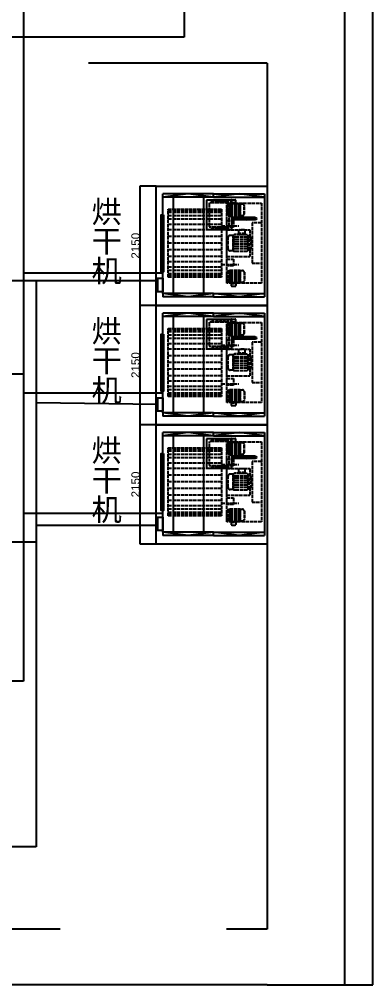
# Model space of a CAD drawing. Header units: millimetres. Extents: x 8553 to 58453, y 11523 to 43612.
# Drawn here: x 52084 to 58453, y 11523 to 28912 of the extents above; entities that cross this region are included whole.
import ezdxf

# ---------------------------------------------------------------- set-up
doc = ezdxf.new("R2010")
doc.units = ezdxf.units.MM
doc.header["$PDMODE"] = 35
doc.linetypes.add('ACAD_ISO02W100', pattern=[15, 12, -3])
for name, color, linetype in [('font_blue', 142, 'Continuous'), ('green', 122, 'Continuous'), ('grey', 254, 'Continuous'), ('tube_inputWater', 150, 'Continuous'), ('tube_steam', 141, 'Continuous'), ('tube_water', 120, 'Continuous'), ('wall', 250, 'Continuous')]:
    doc.layers.add(name, color=color, linetype=linetype)
doc.styles.get("Standard").update_dxf_attribs({"font": 'arial.ttf', "height": 150})
doc.dimstyles.new('ISO-25', dxfattribs={"dimtxt": 2.5, "dimasz": 2.5, "dimexe": 1.25, "dimexo": 0.625, "dimtad": 1, "dimtxsty": 'Standard', "dimcen": 2.5, "dimadec": 0, "dimazin": 0, "dimtfac": 1, "dimtmove": 0, "dimatfit": 3, "dimfxl": 1, "dimarcsym": 0})

# ---------------------------------------------------------------- blocks, each defined once
blk = doc.blocks.new('*D22')
at = {"layer": 'Defpoints', "color": 0, "transparency": 16777216}
for p in [(54553, 25908), (54257, 23758), (54553, 23758)]:
    blk.add_point(p, dxfattribs=at)
at = {"layer": 'font_blue', "color": 0, "lineweight": -2, "transparency": 16777216}
for p, q in [((54553, 25908), (54256, 25908)), ((54257, 25906), (54257, 23761)), ((54553, 23758), (54256, 23758))]:
    blk.add_line(p, q, dxfattribs=at)
at = {"layer": 'font_blue', "color": 0, "transparency": 16777216}
for points in [[(54257, 25906), (54258, 25906), (54257, 25908)], [(54257, 23761), (54258, 23761), (54257, 23758)]]:
    blk.add_solid(points, dxfattribs=at)
at = {"layer": 'font_blue', "color": 0, "transparency": 16777216, "insert": (54180, 24833), "char_height": 150, "attachment_point": 5, "rotation": 90}
blk.add_mtext('2150', dxfattribs=at)
blk = doc.blocks.new('*D23')
at = {"layer": 'Defpoints', "color": 0, "transparency": 16777216}
for p in [(54553, 23758), (54257, 21608), (54553, 21608)]:
    blk.add_point(p, dxfattribs=at)
at = {"layer": 'font_blue', "color": 0, "lineweight": -2, "transparency": 16777216}
for p, q in [((54553, 23758), (54256, 23758)), ((54257, 23756), (54257, 21611)), ((54553, 21608), (54256, 21608))]:
    blk.add_line(p, q, dxfattribs=at)
at = {"layer": 'font_blue', "color": 0, "transparency": 16777216}
for points in [[(54257, 23756), (54258, 23756), (54257, 23758)], [(54257, 21611), (54258, 21611), (54257, 21608)]]:
    blk.add_solid(points, dxfattribs=at)
at = {"layer": 'font_blue', "color": 0, "transparency": 16777216, "insert": (54180, 22683), "char_height": 150, "attachment_point": 5, "rotation": 90}
blk.add_mtext('2150', dxfattribs=at)
blk = doc.blocks.new('*D24')
at = {"layer": 'Defpoints', "color": 0, "transparency": 16777216}
for p in [(54553, 21608), (54257, 19458), (54553, 19458)]:
    blk.add_point(p, dxfattribs=at)
at = {"layer": 'font_blue', "color": 0, "lineweight": -2, "transparency": 16777216}
for p, q in [((54553, 21608), (54256, 21608)), ((54257, 21606), (54257, 19461)), ((54553, 19458), (54256, 19458))]:
    blk.add_line(p, q, dxfattribs=at)
at = {"layer": 'font_blue', "color": 0, "transparency": 16777216}
for points in [[(54257, 21606), (54258, 21606), (54257, 21608)], [(54257, 19461), (54258, 19461), (54257, 19458)]]:
    blk.add_solid(points, dxfattribs=at)
at = {"layer": 'font_blue', "color": 0, "transparency": 16777216, "insert": (54180, 20533), "char_height": 150, "attachment_point": 5, "rotation": 90}
blk.add_mtext('2150', dxfattribs=at)

msp = doc.modelspace()

# ---------------------------------------------------------------- linework, layer by layer
at = {"layer": 'green'}
for points in [[(54553.433, 25908.251), (56553.433, 25908.251), (56553.433, 23758.251), (54553.433, 23758.251)], [(54553.433, 23758.251), (56553.433, 23758.251), (56553.433, 21608.251), (54553.433, 21608.251)], [(54553.433, 21608.251), (56553.433, 21608.251), (56553.433, 19458.251), (54553.433, 19458.251)]]:
    msp.add_lwpolyline(points, close=True, dxfattribs=at)
at = {"layer": 'grey'}
for p, q in [((55586.205, 25766.6), (54670.605, 25766.6)), ((54670.605, 25706.6), (54670.605, 25766.6)), ((55128.405, 25766.6), (54670.605, 25706.6)), ((55586.205, 25706.6), (55128.405, 25766.6)), ((55586.205, 25706.6), (55586.205, 25766.6)), ((55586.205, 25766.6), (56501.805, 25766.6)), ((56044.005, 25766.6), (55586.205, 25706.6)), ((56501.805, 25706.6), (56044.005, 25766.6)), ((56501.805, 25766.6), (56501.805, 23912.6)), ((54670.605, 23972.6), (54670.605, 25706.6)), ((55586.205, 25706.6), (54670.605, 25706.6)), ((54862.309, 23972.6), (54862.309, 25706.6)), ((55403.439, 25706.6), (55403.439, 23972.6)), ((55586.205, 25706.6), (56501.805, 25706.6)), ((56333.953, 25344.769), (55915.935, 25344.769)), ((56313.999, 25333.249), (55915.935, 25333.249)), ((56313.999, 25310.209), (55915.935, 25310.209)), ((56333.953, 25298.689), (55915.935, 25298.689)), ((54670.605, 23972.6), (54670.605, 23912.6)), ((55586.205, 23972.6), (54670.605, 23972.6)), ((55128.405, 23912.6), (54670.605, 23972.6)), ((55586.205, 23912.6), (54670.605, 23912.6)), ((55586.205, 23972.6), (55128.405, 23912.6)), ((55586.205, 23912.6), (55586.205, 23972.6)), ((55586.205, 23972.6), (56501.805, 23972.6)), ((56044.005, 23912.6), (55586.205, 23972.6)), ((55586.205, 23912.6), (56501.805, 23912.6)), ((56501.805, 23972.6), (56044.005, 23912.6)), ((55586.205, 23616.6), (54670.605, 23616.6)), ((54670.605, 23556.6), (54670.605, 23616.6)), ((55128.405, 23616.6), (54670.605, 23556.6)), ((54670.605, 21822.6), (54670.605, 23556.6)), ((55586.205, 23556.6), (54670.605, 23556.6)), ((54862.309, 21822.6), (54862.309, 23556.6)), ((55586.205, 23556.6), (55128.405, 23616.6)), ((55403.439, 23556.6), (55403.439, 21822.6)), ((55586.205, 23556.6), (55586.205, 23616.6)), ((55586.205, 23616.6), (56501.805, 23616.6)), ((56044.005, 23616.6), (55586.205, 23556.6)), ((55586.205, 23556.6), (56501.805, 23556.6)), ((56501.805, 23556.6), (56044.005, 23616.6)), ((56501.805, 23616.6), (56501.805, 21762.6)), ((56333.953, 23194.769), (55915.935, 23194.769)), ((56313.999, 23183.249), (55915.935, 23183.249)), ((56313.999, 23160.209), (55915.935, 23160.209)), ((56333.953, 23148.689), (55915.935, 23148.689)), ((54670.605, 21822.6), (54670.605, 21762.6)), ((55586.205, 21822.6), (54670.605, 21822.6)), ((55128.405, 21762.6), (54670.605, 21822.6)), ((55586.205, 21762.6), (54670.605, 21762.6)), ((55586.205, 21822.6), (55128.405, 21762.6)), ((55586.205, 21762.6), (55586.205, 21822.6)), ((55586.205, 21822.6), (56501.805, 21822.6)), ((56044.005, 21762.6), (55586.205, 21822.6)), ((55586.205, 21762.6), (56501.805, 21762.6)), ((56501.805, 21822.6), (56044.005, 21762.6)), ((55586.205, 21466.6), (54670.605, 21466.6)), ((54670.605, 21406.6), (54670.605, 21466.6)), ((55128.405, 21466.6), (54670.605, 21406.6)), ((54670.605, 19672.6), (54670.605, 21406.6)), ((55586.205, 21406.6), (54670.605, 21406.6)), ((54862.309, 19672.6), (54862.309, 21406.6)), ((55586.205, 21406.6), (55128.405, 21466.6)), ((55403.439, 21406.6), (55403.439, 19672.6)), ((55586.205, 21406.6), (55586.205, 21466.6)), ((55586.205, 21466.6), (56501.805, 21466.6)), ((56044.005, 21466.6), (55586.205, 21406.6)), ((55586.205, 21406.6), (56501.805, 21406.6)), ((56501.805, 21406.6), (56044.005, 21466.6)), ((56501.805, 21466.6), (56501.805, 19612.6)), ((56333.953, 21044.769), (55915.935, 21044.769)), ((56313.999, 21033.249), (55915.935, 21033.249)), ((56313.999, 21010.209), (55915.935, 21010.209)), ((56333.953, 20998.689), (55915.935, 20998.689)), ((54670.605, 19672.6), (54670.605, 19612.6)), ((55586.205, 19672.6), (54670.605, 19672.6)), ((55128.405, 19612.6), (54670.605, 19672.6)), ((55586.205, 19672.6), (55128.405, 19612.6)), ((55586.205, 19612.6), (55586.205, 19672.6)), ((55586.205, 19672.6), (56501.805, 19672.6)), ((56044.005, 19612.6), (55586.205, 19672.6)), ((56501.805, 19672.6), (56044.005, 19612.6)), ((55586.205, 19612.6), (54670.605, 19612.6)), ((55586.205, 19612.6), (56501.805, 19612.6))]:
    msp.add_line(p, q, dxfattribs=at)
at = {"layer": 'grey', "linetype": 'ACAD_ISO02W100', "ltscale": 5}
for p, q in [((55824.559, 24161.394), (55824.559, 25601.394)), ((55824.559, 25601.394), (55919.785, 25601.394)), ((55848.184, 25382.767), (55848.184, 25580.02)), ((55848.184, 25580.02), (55856.284, 25580.02)), ((55856.284, 25580.02), (55861.684, 25580.02)), ((55873.834, 25594.456), (55861.684, 25580.02)), ((55861.684, 25382.767), (55861.684, 25580.02)), ((55873.834, 25594.456), (55919.785, 25594.456)), ((55903.411, 25609.781, 0.001), (55903.411, 25648.269, 0.001)), ((55903.411, 25609.781, 0.001), (55986.071, 25609.781, 0.001)), ((55915.411, 25660.269, 0.001), (55974.071, 25660.269, 0.001)), ((55919.785, 25593.724, 0.001), (55919.785, 25609.781, 0.001)), ((55919.785, 25593.724), (55969.697, 25593.724)), ((55969.697, 25593.724, 0.001), (55969.697, 25609.781, 0.001)), ((55969.697, 25601.394), (56448.559, 25601.394)), ((55969.697, 25597.794), (56047.759, 25597.794)), ((55969.697, 25594.456), (56058.339, 25594.456)), ((55986.071, 25609.781, 0.001), (55986.071, 25648.269, 0.001)), ((56026.967, 25594.456), (56058.339, 25594.456)), ((56047.759, 25594.456), (56047.759, 25597.794)), ((56067.558, 25585.397), (56058.339, 25594.456)), ((56067.558, 25585.397), (56058.339, 25594.456)), ((56067.558, 25586.717), (56067.558, 25376.071)), ((56067.558, 25586.717), (56107.759, 25586.717)), ((56067.558, 25376.071), (56067.558, 25586.717)), ((56448.559, 25601.394), (56448.559, 24161.394)), ((55728.559, 25481.394), (54766.279, 25481.394)), ((55728.559, 25457.394), (54766.279, 25457.394)), ((55728.559, 25433.394), (54766.279, 25433.394)), ((55824.559, 25549.473), (55824.559, 25413.315)), ((55848.184, 25393.065), (55844.809, 25393.065)), ((55848.184, 25396.74), (55848.184, 25382.767)), ((55873.159, 25559.717), (55861.684, 25545.798)), ((55873.159, 25529.021), (55861.684, 25511.769)), ((55861.684, 25481.394), (55873.159, 25497.179)), ((55861.684, 25481.394), (55873.159, 25465.609)), ((55873.159, 25433.767), (55861.684, 25451.019)), ((55873.159, 25403.071), (55861.684, 25416.99)), ((55873.159, 25559.717), (56058.339, 25559.717)), ((55873.159, 25529.021), (56058.339, 25529.021)), ((55873.159, 25497.179), (56058.339, 25497.179)), ((55873.159, 25465.609), (56058.339, 25465.609)), ((55873.159, 25433.767), (56058.339, 25433.767)), ((55873.159, 25403.071), (56058.339, 25403.071)), ((56020.021, 25403.071), (56058.339, 25403.071)), ((56026.033, 25497.179), (56058.339, 25497.179)), ((56026.791, 25559.717), (56058.339, 25559.717)), ((56026.975, 25433.767), (56058.339, 25433.767)), ((56033.241, 25403.071), (56058.339, 25403.071)), ((56034.557, 25529.021), (56058.339, 25529.021)), ((56037.03, 25465.609), (56058.339, 25465.609)), ((56058.339, 25559.717), (56067.558, 25543.687)), ((56058.339, 25559.717), (56067.558, 25543.687)), ((56058.339, 25529.021), (56067.558, 25510.83)), ((56058.339, 25529.021), (56067.558, 25510.83)), ((56058.339, 25497.179), (56066.344, 25481.394)), ((56058.339, 25497.179), (56066.344, 25481.394)), ((56058.339, 25465.609), (56066.344, 25481.394)), ((56058.339, 25465.609), (56066.344, 25481.394)), ((56058.339, 25433.767), (56067.558, 25451.958)), ((56058.339, 25433.767), (56067.558, 25451.958)), ((56058.339, 25403.071), (56067.558, 25419.101)), ((56058.339, 25403.071), (56067.558, 25419.101)), ((56058.339, 25403.071), (56067.558, 25419.101)), ((56134.759, 25403.071), (56134.759, 25559.717)), ((56140.159, 25559.717), (56134.759, 25559.717)), ((56140.159, 25403.071), (56134.759, 25403.071)), ((56140.159, 25403.071), (56140.159, 25559.717)), ((55728.559, 25373.394), (54766.279, 25373.394)), ((55728.559, 25313.394), (54766.279, 25313.394)), ((55728.559, 25217.394), (54766.279, 25217.394)), ((55824.559, 25169.394), (55824.559, 25289.394)), ((55824.559, 25289.394), (55944.559, 25289.394)), ((55824.559, 25169.394), (55824.559, 25289.394)), ((55824.559, 25289.394), (55944.559, 25289.394)), ((55848.184, 25382.767), (55856.284, 25382.767)), ((55856.284, 25382.767), (55861.684, 25382.767)), ((55856.284, 25382.767), (55861.684, 25382.767)), ((55861.684, 25382.767), (55873.834, 25368.331)), ((55873.834, 25368.331), (56058.339, 25368.331)), ((55944.559, 25289.394), (55944.559, 25169.394)), ((55944.559, 25289.394), (55944.559, 25169.394)), ((56027.419, 25368.331), (56058.339, 25368.331)), ((56067.558, 25377.391), (56058.339, 25368.331)), ((56067.558, 25376.071), (56107.759, 25376.071)), ((56448.559, 25245.557), (56280.559, 25245.557)), ((56280.559, 25245.557), (56280.559, 24517.231)), ((55728.559, 25121.394), (54766.279, 25121.394)), ((55728.559, 25192.811), (56040.559, 25192.811)), ((55728.559, 25192.811), (56040.559, 25192.811)), ((55944.559, 25169.394), (55824.559, 25169.394)), ((55944.559, 25169.394), (55824.559, 25169.394)), ((55824.559, 24639.594), (55824.559, 25123.194)), ((55824.559, 24639.594), (55824.559, 25123.194)), ((55824.559, 25121.394), (56241.421, 25121.394)), ((55824.559, 25121.394), (56241.421, 25121.394)), ((56043.363, 25050.865, 0.001), (56043.363, 25101.669, 0.001)), ((56152.474, 25050.865, 0.001), (56043.363, 25050.865, 0.001)), ((56136.634, 25117.509, 0.001), (56059.203, 25117.509, 0.001)), ((56064.977, 25029.669, 0.001), (56064.977, 25050.865, 0.001)), ((56130.86, 25029.669, 0.001), (56130.86, 25050.865, 0.001)), ((56152.474, 25050.865, 0.001), (56152.474, 25101.669, 0.001)), ((56241.421, 25121.394), (56241.421, 24995.344)), ((55728.559, 25001.394), (54766.279, 25001.394)), ((55728.559, 24881.394), (54766.279, 24881.394)), ((55839.967, 24778.007), (55839.967, 24984.78)), ((55839.967, 24984.78), (55847.095, 24984.78)), ((55847.095, 24778.007), (55847.095, 24984.78)), ((55935.8, 25020.42), (55882.735, 25020.42)), ((55935.8, 25018.678), (55947.969, 25030.636)), ((55935.8, 25018.678), (55947.969, 25030.636)), ((55935.8, 25020.42), (55935.8, 24742.367)), ((55935.8, 24742.367), (55935.8, 25020.42)), ((55947.969, 24984.78), (55935.8, 24963.62)), ((55947.969, 24984.78), (55935.8, 24963.62)), ((55947.969, 24944.262), (55935.8, 24920.25)), ((55947.969, 24944.262), (55935.8, 24920.25)), ((55947.969, 24902.23), (55937.402, 24881.394)), ((55947.969, 24902.23), (55937.402, 24881.394)), ((55947.969, 24860.558), (55937.402, 24881.394)), ((55947.969, 24860.558), (55937.402, 24881.394)), ((55989.381, 25030.636), (55947.969, 25030.636)), ((56064.977, 25030.636), (55947.969, 25030.636)), ((55989.612, 24984.78), (55947.969, 24984.78)), ((56192.407, 24984.78), (55947.969, 24984.78)), ((55979.362, 24944.262), (55947.969, 24944.262)), ((56192.407, 24944.262), (55947.969, 24944.262)), ((55990.613, 24902.23), (55947.969, 24902.23)), ((56192.407, 24902.23), (55947.969, 24902.23)), ((55961.935, 25030.636), (55961.935, 25035.042)), ((56064.977, 25035.042), (55961.935, 25035.042)), ((56130.86, 25029.669), (56064.977, 25029.669)), ((56191.516, 25030.636), (56130.86, 25030.636)), ((56191.516, 25030.636), (56207.554, 25011.581)), ((56192.407, 24984.78), (56207.554, 24966.407)), ((56192.407, 24944.262), (56207.554, 24921.489)), ((56207.554, 24881.394), (56192.407, 24902.23)), ((56207.554, 24881.394), (56192.407, 24860.558)), ((56207.554, 24751.207), (56207.554, 25011.581)), ((56214.682, 25011.581), (56207.554, 25011.581)), ((56225.374, 25011.581), (56214.682, 25011.581)), ((56225.374, 24751.207), (56225.374, 25011.581)), ((56256.559, 24971.258), (56256.559, 24791.529)), ((56280.559, 24899.797), (56256.559, 24899.797)), ((55728.559, 24761.394), (54766.279, 24761.394)), ((55839.967, 24778.007), (55847.095, 24778.007)), ((55935.8, 24742.367), (55882.735, 24742.367)), ((55947.969, 24818.526), (55935.8, 24842.538)), ((55947.969, 24818.526), (55935.8, 24842.538)), ((55947.969, 24778.007), (55935.8, 24799.167)), ((55947.969, 24778.007), (55935.8, 24799.167)), ((55947.969, 24778.007), (55935.8, 24799.167)), ((55935.8, 24742.367), (55947.969, 24732.151)), ((55976.097, 24860.558), (55947.969, 24860.558)), ((56192.407, 24860.558), (55947.969, 24860.558)), ((55989.37, 24818.526), (55947.969, 24818.526)), ((56192.407, 24818.526), (55947.969, 24818.526)), ((55981.099, 24778.007), (55947.969, 24778.007)), ((56192.407, 24778.007), (55947.969, 24778.007)), ((55998.549, 24778.007), (55947.969, 24778.007)), ((55988.783, 24732.151), (55947.969, 24732.151)), ((56191.516, 24732.151), (55947.969, 24732.151)), ((56207.554, 24751.207), (56191.516, 24732.151)), ((56192.407, 24818.526), (56207.554, 24841.299)), ((56192.407, 24778.007), (56207.554, 24796.38)), ((56214.682, 24751.207), (56207.554, 24751.207)), ((56214.682, 24751.207), (56207.554, 24751.207)), ((56225.374, 24751.207), (56214.682, 24751.207)), ((56225.374, 24769.65), (56225.374, 24751.207)), ((56225.374, 24764.799), (56229.829, 24764.799)), ((56241.421, 24767.444), (56241.421, 24641.394)), ((56280.559, 24863.797), (56256.559, 24863.797)), ((55728.559, 24641.394), (54766.279, 24641.394)), ((55728.559, 24545.394), (54766.279, 24545.394)), ((55824.559, 24641.394), (56241.421, 24641.394)), ((55824.559, 24641.394), (56241.421, 24641.394)), ((55824.559, 24473.394), (55824.559, 24593.394)), ((55824.559, 24593.394), (55944.559, 24593.394)), ((55824.559, 24473.394), (55824.559, 24593.394)), ((55824.559, 24593.394), (55944.559, 24593.394)), ((55944.559, 24593.394), (55944.559, 24473.394)), ((55944.559, 24593.394), (55944.559, 24473.394)), ((55728.559, 24449.394), (54766.279, 24449.394)), ((55728.559, 24389.394), (54766.279, 24389.394)), ((55728.559, 24496.811), (56040.559, 24496.811)), ((55728.559, 24496.811), (56040.559, 24496.811)), ((55944.559, 24473.394), (55824.559, 24473.394)), ((55944.559, 24473.394), (55824.559, 24473.394)), ((55824.559, 24213.315), (55824.559, 24349.473)), ((55848.184, 24369.723), (55844.809, 24369.723)), ((55848.184, 24380.02), (55848.184, 24182.767)), ((55848.184, 24380.02), (55856.284, 24380.02)), ((55848.184, 24366.048), (55848.184, 24380.02)), ((55856.284, 24380.02), (55861.684, 24380.02)), ((55856.284, 24380.02), (55861.684, 24380.02)), ((55861.684, 24380.02), (55873.834, 24394.456)), ((55861.684, 24380.02), (55861.684, 24182.767)), ((55873.159, 24359.717), (55861.684, 24345.798)), ((55873.159, 24359.717), (56058.339, 24359.717)), ((55873.834, 24394.456), (56058.339, 24394.456)), ((56020.021, 24359.717), (56058.339, 24359.717)), ((56027.419, 24394.456), (56058.339, 24394.456)), ((56033.241, 24359.717), (56058.339, 24359.717)), ((56067.558, 24386.717), (56058.339, 24394.456)), ((56058.339, 24359.717), (56067.558, 24343.687)), ((56058.339, 24359.717), (56067.558, 24343.687)), ((56058.339, 24359.717), (56067.558, 24343.687)), ((56067.558, 24176.071), (56067.558, 24386.717)), ((56067.558, 24386.717), (56107.759, 24386.717)), ((56067.558, 24386.717), (56067.558, 24176.071)), ((56134.759, 24359.717), (56134.759, 24203.071)), ((56140.159, 24359.717), (56134.759, 24359.717)), ((56140.159, 24359.717), (56140.159, 24203.071)), ((56280.559, 24517.231), (56448.559, 24517.231)), ((55728.559, 24329.394), (54766.279, 24329.394)), ((55728.559, 24305.394), (54766.279, 24305.394)), ((55728.559, 24281.394), (54766.279, 24281.394)), ((55848.184, 24182.767), (55856.284, 24182.767)), ((55856.284, 24182.767), (55861.684, 24182.767)), ((55873.159, 24329.021), (55861.684, 24311.769)), ((55861.684, 24281.394), (55873.159, 24297.179)), ((55861.684, 24281.394), (55873.159, 24265.609)), ((55873.159, 24233.767), (55861.684, 24251.019)), ((55873.159, 24203.071), (55861.684, 24216.99)), ((55873.834, 24168.331), (55861.684, 24182.767)), ((55873.159, 24329.021), (56058.339, 24329.021)), ((55873.159, 24297.179), (56058.339, 24297.179)), ((55873.159, 24265.609), (56058.339, 24265.609)), ((55873.159, 24233.767), (56058.339, 24233.767)), ((55873.159, 24203.071), (56058.339, 24203.071)), ((56026.033, 24265.609), (56058.339, 24265.609)), ((56026.791, 24203.071), (56058.339, 24203.071)), ((56026.975, 24329.021), (56058.339, 24329.021)), ((56034.557, 24233.767), (56058.339, 24233.767)), ((56037.03, 24297.179), (56058.339, 24297.179)), ((56058.339, 24329.021), (56067.558, 24310.83)), ((56058.339, 24329.021), (56067.558, 24310.83)), ((56058.339, 24297.179), (56066.344, 24281.394)), ((56058.339, 24297.179), (56066.344, 24281.394)), ((56058.339, 24265.609), (56066.344, 24281.394)), ((56058.339, 24265.609), (56066.344, 24281.394)), ((56058.339, 24233.767), (56067.558, 24251.958)), ((56058.339, 24233.767), (56067.558, 24251.958)), ((56058.339, 24203.071), (56067.558, 24219.101)), ((56058.339, 24203.071), (56067.558, 24219.101)), ((56067.558, 24177.391), (56058.339, 24168.331)), ((56067.558, 24177.391), (56058.339, 24168.331)), ((56067.558, 24176.071), (56107.759, 24176.071)), ((56140.159, 24203.071), (56134.759, 24203.071)), ((55919.785, 24161.394), (55824.559, 24161.394)), ((55873.834, 24168.331), (55919.785, 24168.331)), ((55903.411, 24153.007, 0.001), (55986.071, 24153.007, 0.001)), ((55903.411, 24153.007, 0.001), (55903.411, 24114.519, 0.001)), ((55915.411, 24102.519, 0.001), (55974.071, 24102.519, 0.001)), ((55919.785, 24169.064), (55969.697, 24169.064)), ((55919.785, 24169.064, 0.001), (55919.785, 24153.007, 0.001)), ((55969.697, 24169.064, 0.001), (55969.697, 24153.007, 0.001)), ((55969.697, 24168.331), (56058.339, 24168.331)), ((55969.697, 24164.994), (56047.759, 24164.994)), ((56448.559, 24161.394), (55969.697, 24161.394)), ((55986.071, 24153.007, 0.001), (55986.071, 24114.519, 0.001)), ((56026.967, 24168.331), (56058.339, 24168.331)), ((56047.759, 24168.331), (56047.759, 24164.994)), ((55903.411, 23459.781, 0.001), (55903.411, 23498.269, 0.001)), ((55915.411, 23510.269, 0.001), (55974.071, 23510.269, 0.001)), ((55986.071, 23459.781, 0.001), (55986.071, 23498.269, 0.001)), ((55728.559, 23331.394), (54766.279, 23331.394)), ((55728.559, 23307.394), (54766.279, 23307.394)), ((55824.559, 22011.394), (55824.559, 23451.394)), ((55824.559, 23451.394), (55919.785, 23451.394)), ((55824.559, 23399.473), (55824.559, 23263.315)), ((55848.184, 23232.767), (55848.184, 23430.02)), ((55848.184, 23430.02), (55856.284, 23430.02)), ((55856.284, 23430.02), (55861.684, 23430.02)), ((55873.834, 23444.456), (55861.684, 23430.02)), ((55861.684, 23232.767), (55861.684, 23430.02)), ((55873.159, 23409.717), (55861.684, 23395.798)), ((55873.159, 23379.021), (55861.684, 23361.769)), ((55861.684, 23331.394), (55873.159, 23347.179)), ((55861.684, 23331.394), (55873.159, 23315.609)), ((55873.159, 23283.767), (55861.684, 23301.019)), ((55873.159, 23409.717), (56058.339, 23409.717)), ((55873.159, 23379.021), (56058.339, 23379.021)), ((55873.159, 23347.179), (56058.339, 23347.179)), ((55873.159, 23315.609), (56058.339, 23315.609)), ((55873.834, 23444.456), (55919.785, 23444.456)), ((55903.411, 23459.781, 0.001), (55986.071, 23459.781, 0.001)), ((55919.785, 23443.724, 0.001), (55919.785, 23459.781, 0.001)), ((55919.785, 23443.724), (55969.697, 23443.724)), ((55969.697, 23443.724, 0.001), (55969.697, 23459.781, 0.001)), ((55969.697, 23451.394), (56448.559, 23451.394)), ((55969.697, 23447.794), (56047.759, 23447.794)), ((55969.697, 23444.456), (56058.339, 23444.456)), ((56026.033, 23347.179), (56058.339, 23347.179)), ((56026.791, 23409.717), (56058.339, 23409.717)), ((56026.967, 23444.456), (56058.339, 23444.456)), ((56034.557, 23379.021), (56058.339, 23379.021)), ((56037.03, 23315.609), (56058.339, 23315.609)), ((56047.759, 23444.456), (56047.759, 23447.794)), ((56067.558, 23435.397), (56058.339, 23444.456)), ((56067.558, 23435.397), (56058.339, 23444.456)), ((56058.339, 23409.717), (56067.558, 23393.687)), ((56058.339, 23409.717), (56067.558, 23393.687)), ((56058.339, 23379.021), (56067.558, 23360.83)), ((56058.339, 23379.021), (56067.558, 23360.83)), ((56058.339, 23347.179), (56066.344, 23331.394)), ((56058.339, 23347.179), (56066.344, 23331.394)), ((56058.339, 23315.609), (56066.344, 23331.394)), ((56058.339, 23315.609), (56066.344, 23331.394)), ((56058.339, 23283.767), (56067.558, 23301.958)), ((56058.339, 23283.767), (56067.558, 23301.958)), ((56067.558, 23436.717), (56067.558, 23226.071)), ((56067.558, 23436.717), (56107.759, 23436.717)), ((56067.558, 23226.071), (56067.558, 23436.717)), ((56134.759, 23253.071), (56134.759, 23409.717)), ((56140.159, 23409.717), (56134.759, 23409.717)), ((56140.159, 23253.071), (56140.159, 23409.717)), ((56448.559, 23451.394), (56448.559, 22011.394)), ((55728.559, 23283.394), (54766.279, 23283.394)), ((55728.559, 23223.394), (54766.279, 23223.394)), ((55728.559, 23163.394), (54766.279, 23163.394)), ((55824.559, 23019.394), (55824.559, 23139.394)), ((55824.559, 23139.394), (55944.559, 23139.394)), ((55824.559, 23019.394), (55824.559, 23139.394)), ((55824.559, 23139.394), (55944.559, 23139.394)), ((55848.184, 23243.065), (55844.809, 23243.065)), ((55848.184, 23246.74), (55848.184, 23232.767)), ((55848.184, 23232.767), (55856.284, 23232.767)), ((55856.284, 23232.767), (55861.684, 23232.767)), ((55856.284, 23232.767), (55861.684, 23232.767)), ((55873.159, 23253.071), (55861.684, 23266.99)), ((55861.684, 23232.767), (55873.834, 23218.331)), ((55873.159, 23283.767), (56058.339, 23283.767)), ((55873.159, 23253.071), (56058.339, 23253.071)), ((55873.834, 23218.331), (56058.339, 23218.331)), ((55944.559, 23139.394), (55944.559, 23019.394)), ((55944.559, 23139.394), (55944.559, 23019.394)), ((56020.021, 23253.071), (56058.339, 23253.071)), ((56026.975, 23283.767), (56058.339, 23283.767)), ((56027.419, 23218.331), (56058.339, 23218.331)), ((56033.241, 23253.071), (56058.339, 23253.071)), ((56058.339, 23253.071), (56067.558, 23269.101)), ((56058.339, 23253.071), (56067.558, 23269.101)), ((56058.339, 23253.071), (56067.558, 23269.101)), ((56067.558, 23227.391), (56058.339, 23218.331)), ((56067.558, 23226.071), (56107.759, 23226.071)), ((56140.159, 23253.071), (56134.759, 23253.071)), ((55728.559, 23067.394), (54766.279, 23067.394)), ((55728.559, 22971.394), (54766.279, 22971.394)), ((55728.559, 23042.811), (56040.559, 23042.811)), ((55728.559, 23042.811), (56040.559, 23042.811)), ((55944.559, 23019.394), (55824.559, 23019.394)), ((55944.559, 23019.394), (55824.559, 23019.394)), ((55824.559, 22489.594), (55824.559, 22973.194)), ((55824.559, 22489.594), (55824.559, 22973.194)), ((55824.559, 22971.394), (56241.421, 22971.394)), ((55824.559, 22971.394), (56241.421, 22971.394)), ((56136.634, 22967.509, 0.001), (56059.203, 22967.509, 0.001)), ((56241.421, 22971.394), (56241.421, 22845.344)), ((56448.559, 23095.557), (56280.559, 23095.557)), ((56280.559, 23095.557), (56280.559, 22367.231)), ((55728.559, 22851.394), (54766.279, 22851.394)), ((55839.967, 22628.007), (55839.967, 22834.78)), ((55839.967, 22834.78), (55847.095, 22834.78)), ((55847.095, 22628.007), (55847.095, 22834.78)), ((55935.8, 22870.42), (55882.735, 22870.42)), ((55935.8, 22868.678), (55947.969, 22880.636)), ((55935.8, 22868.678), (55947.969, 22880.636)), ((55935.8, 22870.42), (55935.8, 22592.367)), ((55935.8, 22592.367), (55935.8, 22870.42)), ((55947.969, 22834.78), (55935.8, 22813.62)), ((55947.969, 22834.78), (55935.8, 22813.62)), ((55947.969, 22794.262), (55935.8, 22770.25)), ((55947.969, 22794.262), (55935.8, 22770.25)), ((55989.381, 22880.636), (55947.969, 22880.636)), ((56064.977, 22880.636), (55947.969, 22880.636)), ((55989.612, 22834.78), (55947.969, 22834.78)), ((56192.407, 22834.78), (55947.969, 22834.78)), ((55979.362, 22794.262), (55947.969, 22794.262)), ((56192.407, 22794.262), (55947.969, 22794.262)), ((55961.935, 22880.636), (55961.935, 22885.042)), ((56064.977, 22885.042), (55961.935, 22885.042)), ((56043.363, 22900.865, 0.001), (56043.363, 22951.669, 0.001)), ((56152.474, 22900.865, 0.001), (56043.363, 22900.865, 0.001)), ((56064.977, 22879.669, 0.001), (56064.977, 22900.865, 0.001)), ((56130.86, 22879.669), (56064.977, 22879.669)), ((56130.86, 22879.669, 0.001), (56130.86, 22900.865, 0.001)), ((56191.516, 22880.636), (56130.86, 22880.636)), ((56152.474, 22900.865, 0.001), (56152.474, 22951.669, 0.001)), ((56191.516, 22880.636), (56207.554, 22861.581)), ((56192.407, 22834.78), (56207.554, 22816.407)), ((56192.407, 22794.262), (56207.554, 22771.489)), ((56207.554, 22601.207), (56207.554, 22861.581)), ((56214.682, 22861.581), (56207.554, 22861.581)), ((56225.374, 22861.581), (56214.682, 22861.581)), ((56225.374, 22601.207), (56225.374, 22861.581)), ((56256.559, 22821.258), (56256.559, 22641.529)), ((55728.559, 22731.394), (54766.279, 22731.394)), ((55728.559, 22611.394), (54766.279, 22611.394)), ((55839.967, 22628.007), (55847.095, 22628.007)), ((55947.969, 22668.526), (55935.8, 22692.538)), ((55947.969, 22668.526), (55935.8, 22692.538)), ((55947.969, 22628.007), (55935.8, 22649.167)), ((55947.969, 22628.007), (55935.8, 22649.167)), ((55947.969, 22628.007), (55935.8, 22649.167)), ((55947.969, 22752.23), (55937.402, 22731.394)), ((55947.969, 22752.23), (55937.402, 22731.394)), ((55947.969, 22710.558), (55937.402, 22731.394)), ((55947.969, 22710.558), (55937.402, 22731.394)), ((55990.613, 22752.23), (55947.969, 22752.23)), ((56192.407, 22752.23), (55947.969, 22752.23)), ((55976.097, 22710.558), (55947.969, 22710.558)), ((56192.407, 22710.558), (55947.969, 22710.558)), ((55989.37, 22668.526), (55947.969, 22668.526)), ((56192.407, 22668.526), (55947.969, 22668.526)), ((55981.099, 22628.007), (55947.969, 22628.007)), ((56192.407, 22628.007), (55947.969, 22628.007)), ((55998.549, 22628.007), (55947.969, 22628.007)), ((56207.554, 22731.394), (56192.407, 22752.23)), ((56207.554, 22731.394), (56192.407, 22710.558)), ((56192.407, 22668.526), (56207.554, 22691.299)), ((56192.407, 22628.007), (56207.554, 22646.38)), ((56225.374, 22619.65), (56225.374, 22601.207)), ((56225.374, 22614.799), (56229.829, 22614.799)), ((56241.421, 22617.444), (56241.421, 22491.394)), ((56280.559, 22749.797), (56256.559, 22749.797)), ((56280.559, 22713.797), (56256.559, 22713.797)), ((55728.559, 22491.394), (54766.279, 22491.394)), ((55824.559, 22491.394), (56241.421, 22491.394)), ((55824.559, 22491.394), (56241.421, 22491.394)), ((55824.559, 22323.394), (55824.559, 22443.394)), ((55824.559, 22443.394), (55944.559, 22443.394)), ((55824.559, 22323.394), (55824.559, 22443.394)), ((55824.559, 22443.394), (55944.559, 22443.394)), ((55935.8, 22592.367), (55882.735, 22592.367)), ((55935.8, 22592.367), (55947.969, 22582.151)), ((55944.559, 22443.394), (55944.559, 22323.394)), ((55944.559, 22443.394), (55944.559, 22323.394)), ((55988.783, 22582.151), (55947.969, 22582.151)), ((56191.516, 22582.151), (55947.969, 22582.151)), ((56207.554, 22601.207), (56191.516, 22582.151)), ((56214.682, 22601.207), (56207.554, 22601.207)), ((56214.682, 22601.207), (56207.554, 22601.207)), ((56225.374, 22601.207), (56214.682, 22601.207)), ((55728.559, 22395.394), (54766.279, 22395.394)), ((55728.559, 22299.394), (54766.279, 22299.394)), ((55728.559, 22346.811), (56040.559, 22346.811)), ((55728.559, 22346.811), (56040.559, 22346.811)), ((55944.559, 22323.394), (55824.559, 22323.394)), ((55944.559, 22323.394), (55824.559, 22323.394)), ((56280.559, 22367.231), (56448.559, 22367.231)), ((55728.559, 22239.394), (54766.279, 22239.394)), ((55728.559, 22179.394), (54766.279, 22179.394)), ((55728.559, 22155.394), (54766.279, 22155.394)), ((55728.559, 22131.394), (54766.279, 22131.394)), ((55824.559, 22063.315), (55824.559, 22199.473)), ((55848.184, 22219.723), (55844.809, 22219.723)), ((55848.184, 22230.02), (55848.184, 22032.767)), ((55848.184, 22230.02), (55856.284, 22230.02)), ((55848.184, 22216.048), (55848.184, 22230.02)), ((55856.284, 22230.02), (55861.684, 22230.02)), ((55856.284, 22230.02), (55861.684, 22230.02)), ((55861.684, 22230.02), (55873.834, 22244.456)), ((55861.684, 22230.02), (55861.684, 22032.767)), ((55873.159, 22209.717), (55861.684, 22195.798)), ((55873.159, 22179.021), (55861.684, 22161.769)), ((55861.684, 22131.394), (55873.159, 22147.179)), ((55861.684, 22131.394), (55873.159, 22115.609)), ((55873.159, 22083.767), (55861.684, 22101.019)), ((55873.159, 22209.717), (56058.339, 22209.717)), ((55873.159, 22179.021), (56058.339, 22179.021)), ((55873.159, 22147.179), (56058.339, 22147.179)), ((55873.159, 22115.609), (56058.339, 22115.609)), ((55873.159, 22083.767), (56058.339, 22083.767)), ((55873.834, 22244.456), (56058.339, 22244.456)), ((56020.021, 22209.717), (56058.339, 22209.717)), ((56026.033, 22115.609), (56058.339, 22115.609)), ((56026.975, 22179.021), (56058.339, 22179.021)), ((56027.419, 22244.456), (56058.339, 22244.456)), ((56033.241, 22209.717), (56058.339, 22209.717)), ((56034.557, 22083.767), (56058.339, 22083.767)), ((56037.03, 22147.179), (56058.339, 22147.179)), ((56067.558, 22236.717), (56058.339, 22244.456)), ((56058.339, 22209.717), (56067.558, 22193.687)), ((56058.339, 22209.717), (56067.558, 22193.687)), ((56058.339, 22209.717), (56067.558, 22193.687)), ((56058.339, 22179.021), (56067.558, 22160.83)), ((56058.339, 22179.021), (56067.558, 22160.83)), ((56058.339, 22147.179), (56066.344, 22131.394)), ((56058.339, 22147.179), (56066.344, 22131.394)), ((56058.339, 22115.609), (56066.344, 22131.394)), ((56058.339, 22115.609), (56066.344, 22131.394)), ((56058.339, 22083.767), (56067.558, 22101.958)), ((56058.339, 22083.767), (56067.558, 22101.958)), ((56067.558, 22026.071), (56067.558, 22236.717)), ((56067.558, 22236.717), (56107.759, 22236.717)), ((56067.558, 22236.717), (56067.558, 22026.071)), ((56134.759, 22209.717), (56134.759, 22053.071)), ((56140.159, 22209.717), (56134.759, 22209.717)), ((56140.159, 22209.717), (56140.159, 22053.071)), ((55919.785, 22011.394), (55824.559, 22011.394)), ((55848.184, 22032.767), (55856.284, 22032.767)), ((55856.284, 22032.767), (55861.684, 22032.767)), ((55873.159, 22053.071), (55861.684, 22066.99)), ((55873.834, 22018.331), (55861.684, 22032.767)), ((55873.159, 22053.071), (56058.339, 22053.071)), ((55873.834, 22018.331), (55919.785, 22018.331)), ((55903.411, 22003.007, 0.001), (55986.071, 22003.007, 0.001)), ((55903.411, 22003.007, 0.001), (55903.411, 21964.519, 0.001)), ((55915.411, 21952.519, 0.001), (55974.071, 21952.519, 0.001)), ((55919.785, 22019.064), (55969.697, 22019.064)), ((55919.785, 22019.064, 0.001), (55919.785, 22003.007, 0.001)), ((55969.697, 22019.064, 0.001), (55969.697, 22003.007, 0.001)), ((55969.697, 22018.331), (56058.339, 22018.331)), ((55969.697, 22014.994), (56047.759, 22014.994)), ((56448.559, 22011.394), (55969.697, 22011.394)), ((55986.071, 22003.007, 0.001), (55986.071, 21964.519, 0.001)), ((56026.791, 22053.071), (56058.339, 22053.071)), ((56026.967, 22018.331), (56058.339, 22018.331)), ((56047.759, 22018.331), (56047.759, 22014.994)), ((56058.339, 22053.071), (56067.558, 22069.101)), ((56058.339, 22053.071), (56067.558, 22069.101)), ((56067.558, 22027.391), (56058.339, 22018.331)), ((56067.558, 22027.391), (56058.339, 22018.331)), ((56067.558, 22026.071), (56107.759, 22026.071)), ((56140.159, 22053.071), (56134.759, 22053.071)), ((55824.559, 19861.394), (55824.559, 21301.394)), ((55824.559, 21301.394), (55919.785, 21301.394)), ((55824.559, 21249.473), (55824.559, 21113.315)), ((55848.184, 21082.767), (55848.184, 21280.02)), ((55848.184, 21280.02), (55856.284, 21280.02)), ((55856.284, 21280.02), (55861.684, 21280.02)), ((55873.834, 21294.456), (55861.684, 21280.02)), ((55861.684, 21082.767), (55861.684, 21280.02)), ((55873.159, 21259.717), (55861.684, 21245.798)), ((55873.159, 21229.021), (55861.684, 21211.769)), ((55873.159, 21259.717), (56058.339, 21259.717)), ((55873.159, 21229.021), (56058.339, 21229.021)), ((55873.834, 21294.456), (55919.785, 21294.456)), ((55903.411, 21309.781, 0.001), (55903.411, 21348.269, 0.001)), ((55903.411, 21309.781, 0.001), (55986.071, 21309.781, 0.001)), ((55915.411, 21360.269, 0.001), (55974.071, 21360.269, 0.001)), ((55919.785, 21293.724, 0.001), (55919.785, 21309.781, 0.001)), ((55919.785, 21293.724), (55969.697, 21293.724)), ((55969.697, 21293.724, 0.001), (55969.697, 21309.781, 0.001)), ((55969.697, 21301.394), (56448.559, 21301.394)), ((55969.697, 21297.794), (56047.759, 21297.794)), ((55969.697, 21294.456), (56058.339, 21294.456)), ((55986.071, 21309.781, 0.001), (55986.071, 21348.269, 0.001)), ((56026.791, 21259.717), (56058.339, 21259.717)), ((56026.967, 21294.456), (56058.339, 21294.456)), ((56034.557, 21229.021), (56058.339, 21229.021)), ((56047.759, 21294.456), (56047.759, 21297.794)), ((56067.558, 21285.397), (56058.339, 21294.456)), ((56067.558, 21285.397), (56058.339, 21294.456)), ((56058.339, 21259.717), (56067.558, 21243.687)), ((56058.339, 21259.717), (56067.558, 21243.687)), ((56058.339, 21229.021), (56067.558, 21210.83)), ((56058.339, 21229.021), (56067.558, 21210.83)), ((56067.558, 21286.717), (56067.558, 21076.071)), ((56067.558, 21286.717), (56107.759, 21286.717)), ((56067.558, 21076.071), (56067.558, 21286.717)), ((56134.759, 21103.071), (56134.759, 21259.717)), ((56140.159, 21259.717), (56134.759, 21259.717)), ((56140.159, 21103.071), (56140.159, 21259.717)), ((56448.559, 21301.394), (56448.559, 19861.394)), ((55728.559, 21181.394), (54766.279, 21181.394)), ((55728.559, 21157.394), (54766.279, 21157.394)), ((55728.559, 21133.394), (54766.279, 21133.394)), ((55728.559, 21073.394), (54766.279, 21073.394)), ((55848.184, 21093.065), (55844.809, 21093.065)), ((55848.184, 21096.74), (55848.184, 21082.767)), ((55848.184, 21082.767), (55856.284, 21082.767)), ((55856.284, 21082.767), (55861.684, 21082.767)), ((55856.284, 21082.767), (55861.684, 21082.767)), ((55861.684, 21181.394), (55873.159, 21197.179)), ((55861.684, 21181.394), (55873.159, 21165.609)), ((55873.159, 21133.767), (55861.684, 21151.019)), ((55873.159, 21103.071), (55861.684, 21116.99)), ((55861.684, 21082.767), (55873.834, 21068.331)), ((55873.159, 21197.179), (56058.339, 21197.179)), ((55873.159, 21165.609), (56058.339, 21165.609)), ((55873.159, 21133.767), (56058.339, 21133.767)), ((55873.159, 21103.071), (56058.339, 21103.071)), ((55873.834, 21068.331), (56058.339, 21068.331)), ((56020.021, 21103.071), (56058.339, 21103.071)), ((56026.033, 21197.179), (56058.339, 21197.179)), ((56026.975, 21133.767), (56058.339, 21133.767)), ((56027.419, 21068.331), (56058.339, 21068.331)), ((56033.241, 21103.071), (56058.339, 21103.071)), ((56037.03, 21165.609), (56058.339, 21165.609)), ((56058.339, 21197.179), (56066.344, 21181.394)), ((56058.339, 21197.179), (56066.344, 21181.394)), ((56058.339, 21165.609), (56066.344, 21181.394)), ((56058.339, 21165.609), (56066.344, 21181.394)), ((56058.339, 21133.767), (56067.558, 21151.958)), ((56058.339, 21133.767), (56067.558, 21151.958)), ((56058.339, 21103.071), (56067.558, 21119.101)), ((56058.339, 21103.071), (56067.558, 21119.101)), ((56058.339, 21103.071), (56067.558, 21119.101)), ((56067.558, 21077.391), (56058.339, 21068.331)), ((56067.558, 21076.071), (56107.759, 21076.071)), ((56140.159, 21103.071), (56134.759, 21103.071)), ((55728.559, 21013.394), (54766.279, 21013.394)), ((55728.559, 20917.394), (54766.279, 20917.394)), ((55728.559, 20892.811), (56040.559, 20892.811)), ((55728.559, 20892.811), (56040.559, 20892.811)), ((55824.559, 20869.394), (55824.559, 20989.394)), ((55824.559, 20989.394), (55944.559, 20989.394)), ((55824.559, 20869.394), (55824.559, 20989.394)), ((55824.559, 20989.394), (55944.559, 20989.394)), ((55944.559, 20869.394), (55824.559, 20869.394)), ((55944.559, 20869.394), (55824.559, 20869.394)), ((55944.559, 20989.394), (55944.559, 20869.394)), ((55944.559, 20989.394), (55944.559, 20869.394)), ((56448.559, 20945.557), (56280.559, 20945.557)), ((56280.559, 20945.557), (56280.559, 20217.231)), ((55728.559, 20821.394), (54766.279, 20821.394)), ((55728.559, 20701.394), (54766.279, 20701.394)), ((55824.559, 20339.594), (55824.559, 20823.194)), ((55824.559, 20339.594), (55824.559, 20823.194)), ((55824.559, 20821.394), (56241.421, 20821.394)), ((55824.559, 20821.394), (56241.421, 20821.394)), ((55935.8, 20720.42), (55882.735, 20720.42)), ((55935.8, 20718.678), (55947.969, 20730.636)), ((55935.8, 20718.678), (55947.969, 20730.636)), ((55935.8, 20720.42), (55935.8, 20442.367)), ((55935.8, 20442.367), (55935.8, 20720.42)), ((55989.381, 20730.636), (55947.969, 20730.636)), ((56064.977, 20730.636), (55947.969, 20730.636)), ((55961.935, 20730.636), (55961.935, 20735.042)), ((56064.977, 20735.042), (55961.935, 20735.042)), ((56043.363, 20750.865, 0.001), (56043.363, 20801.669, 0.001)), ((56152.474, 20750.865, 0.001), (56043.363, 20750.865, 0.001)), ((56136.634, 20817.509, 0.001), (56059.203, 20817.509, 0.001)), ((56064.977, 20729.669, 0.001), (56064.977, 20750.865, 0.001)), ((56130.86, 20729.669), (56064.977, 20729.669)), ((56130.86, 20729.669, 0.001), (56130.86, 20750.865, 0.001)), ((56191.516, 20730.636), (56130.86, 20730.636)), ((56152.474, 20750.865, 0.001), (56152.474, 20801.669, 0.001)), ((56191.516, 20730.636), (56207.554, 20711.581)), ((56207.554, 20451.207), (56207.554, 20711.581)), ((56214.682, 20711.581), (56207.554, 20711.581)), ((56225.374, 20711.581), (56214.682, 20711.581)), ((56225.374, 20451.207), (56225.374, 20711.581)), ((56241.421, 20821.394), (56241.421, 20695.344)), ((55728.559, 20581.394), (54766.279, 20581.394)), ((55839.967, 20478.007), (55839.967, 20684.78)), ((55839.967, 20684.78), (55847.095, 20684.78)), ((55847.095, 20478.007), (55847.095, 20684.78)), ((55947.969, 20684.78), (55935.8, 20663.62)), ((55947.969, 20684.78), (55935.8, 20663.62)), ((55947.969, 20644.262), (55935.8, 20620.25)), ((55947.969, 20644.262), (55935.8, 20620.25)), ((55947.969, 20518.526), (55935.8, 20542.538)), ((55947.969, 20518.526), (55935.8, 20542.538)), ((55947.969, 20602.23), (55937.402, 20581.394)), ((55947.969, 20602.23), (55937.402, 20581.394)), ((55947.969, 20560.558), (55937.402, 20581.394)), ((55947.969, 20560.558), (55937.402, 20581.394)), ((55989.612, 20684.78), (55947.969, 20684.78)), ((56192.407, 20684.78), (55947.969, 20684.78)), ((55979.362, 20644.262), (55947.969, 20644.262)), ((56192.407, 20644.262), (55947.969, 20644.262)), ((55990.613, 20602.23), (55947.969, 20602.23)), ((56192.407, 20602.23), (55947.969, 20602.23)), ((55976.097, 20560.558), (55947.969, 20560.558)), ((56192.407, 20560.558), (55947.969, 20560.558)), ((56192.407, 20684.78), (56207.554, 20666.407)), ((56192.407, 20644.262), (56207.554, 20621.489)), ((56207.554, 20581.394), (56192.407, 20602.23)), ((56207.554, 20581.394), (56192.407, 20560.558)), ((56192.407, 20518.526), (56207.554, 20541.299)), ((56256.559, 20671.258), (56256.559, 20491.529)), ((56280.559, 20599.797), (56256.559, 20599.797)), ((56280.559, 20563.797), (56256.559, 20563.797)), ((55728.559, 20461.394), (54766.279, 20461.394)), ((55839.967, 20478.007), (55847.095, 20478.007)), ((55935.8, 20442.367), (55882.735, 20442.367)), ((55947.969, 20478.007), (55935.8, 20499.167)), ((55947.969, 20478.007), (55935.8, 20499.167)), ((55947.969, 20478.007), (55935.8, 20499.167)), ((55935.8, 20442.367), (55947.969, 20432.151)), ((55989.37, 20518.526), (55947.969, 20518.526)), ((56192.407, 20518.526), (55947.969, 20518.526)), ((55981.099, 20478.007), (55947.969, 20478.007)), ((56192.407, 20478.007), (55947.969, 20478.007)), ((55998.549, 20478.007), (55947.969, 20478.007)), ((55988.783, 20432.151), (55947.969, 20432.151)), ((56191.516, 20432.151), (55947.969, 20432.151)), ((56207.554, 20451.207), (56191.516, 20432.151)), ((56192.407, 20478.007), (56207.554, 20496.38)), ((56214.682, 20451.207), (56207.554, 20451.207)), ((56214.682, 20451.207), (56207.554, 20451.207)), ((56225.374, 20451.207), (56214.682, 20451.207)), ((56225.374, 20469.65), (56225.374, 20451.207)), ((56225.374, 20464.799), (56229.829, 20464.799)), ((56241.421, 20467.444), (56241.421, 20341.394)), ((55728.559, 20341.394), (54766.279, 20341.394)), ((55728.559, 20245.394), (54766.279, 20245.394)), ((55728.559, 20196.811), (56040.559, 20196.811)), ((55728.559, 20196.811), (56040.559, 20196.811)), ((55824.559, 20341.394), (56241.421, 20341.394)), ((55824.559, 20341.394), (56241.421, 20341.394)), ((55824.559, 20173.394), (55824.559, 20293.394)), ((55824.559, 20293.394), (55944.559, 20293.394)), ((55824.559, 20173.394), (55824.559, 20293.394)), ((55824.559, 20293.394), (55944.559, 20293.394)), ((55944.559, 20173.394), (55824.559, 20173.394)), ((55944.559, 20173.394), (55824.559, 20173.394)), ((55944.559, 20293.394), (55944.559, 20173.394)), ((55944.559, 20293.394), (55944.559, 20173.394)), ((56280.559, 20217.231), (56448.559, 20217.231)), ((55728.559, 20149.394), (54766.279, 20149.394)), ((55728.559, 20089.394), (54766.279, 20089.394)), ((55728.559, 20029.394), (54766.279, 20029.394)), ((55728.559, 20005.394), (54766.279, 20005.394)), ((55824.559, 19913.315), (55824.559, 20049.473)), ((55848.184, 20069.723), (55844.809, 20069.723)), ((55848.184, 20080.02), (55848.184, 19882.767)), ((55848.184, 20080.02), (55856.284, 20080.02)), ((55848.184, 20066.048), (55848.184, 20080.02)), ((55856.284, 20080.02), (55861.684, 20080.02)), ((55856.284, 20080.02), (55861.684, 20080.02)), ((55861.684, 20080.02), (55873.834, 20094.456)), ((55861.684, 20080.02), (55861.684, 19882.767)), ((55873.159, 20059.717), (55861.684, 20045.798)), ((55873.159, 20029.021), (55861.684, 20011.769)), ((55861.684, 19981.394), (55873.159, 19997.179)), ((55873.159, 20059.717), (56058.339, 20059.717)), ((55873.159, 20029.021), (56058.339, 20029.021)), ((55873.159, 19997.179), (56058.339, 19997.179)), ((55873.834, 20094.456), (56058.339, 20094.456)), ((56020.021, 20059.717), (56058.339, 20059.717)), ((56026.975, 20029.021), (56058.339, 20029.021)), ((56027.419, 20094.456), (56058.339, 20094.456)), ((56033.241, 20059.717), (56058.339, 20059.717)), ((56037.03, 19997.179), (56058.339, 19997.179)), ((56067.558, 20086.717), (56058.339, 20094.456)), ((56058.339, 20059.717), (56067.558, 20043.687)), ((56058.339, 20059.717), (56067.558, 20043.687)), ((56058.339, 20059.717), (56067.558, 20043.687)), ((56058.339, 20029.021), (56067.558, 20010.83)), ((56058.339, 20029.021), (56067.558, 20010.83)), ((56058.339, 19997.179), (56066.344, 19981.394)), ((56058.339, 19997.179), (56066.344, 19981.394)), ((56067.558, 19876.071), (56067.558, 20086.717)), ((56067.558, 20086.717), (56107.759, 20086.717)), ((56067.558, 20086.717), (56067.558, 19876.071)), ((56134.759, 20059.717), (56134.759, 19903.071)), ((56140.159, 20059.717), (56134.759, 20059.717)), ((56140.159, 20059.717), (56140.159, 19903.071)), ((55728.559, 19981.394), (54766.279, 19981.394)), ((55919.785, 19861.394), (55824.559, 19861.394)), ((55848.184, 19882.767), (55856.284, 19882.767)), ((55856.284, 19882.767), (55861.684, 19882.767)), ((55861.684, 19981.394), (55873.159, 19965.609)), ((55873.159, 19933.767), (55861.684, 19951.019)), ((55873.159, 19903.071), (55861.684, 19916.99)), ((55873.834, 19868.331), (55861.684, 19882.767)), ((55873.159, 19965.609), (56058.339, 19965.609)), ((55873.159, 19933.767), (56058.339, 19933.767)), ((55873.159, 19903.071), (56058.339, 19903.071)), ((55873.834, 19868.331), (55919.785, 19868.331)), ((55903.411, 19853.007, 0.001), (55986.071, 19853.007, 0.001)), ((55903.411, 19853.007, 0.001), (55903.411, 19814.519, 0.001)), ((55919.785, 19869.064), (55969.697, 19869.064)), ((55919.785, 19869.064, 0.001), (55919.785, 19853.007, 0.001)), ((55969.697, 19869.064, 0.001), (55969.697, 19853.007, 0.001)), ((55969.697, 19868.331), (56058.339, 19868.331)), ((55969.697, 19864.994), (56047.759, 19864.994)), ((56448.559, 19861.394), (55969.697, 19861.394)), ((55986.071, 19853.007, 0.001), (55986.071, 19814.519, 0.001)), ((56026.033, 19965.609), (56058.339, 19965.609)), ((56026.791, 19903.071), (56058.339, 19903.071)), ((56026.967, 19868.331), (56058.339, 19868.331)), ((56034.557, 19933.767), (56058.339, 19933.767)), ((56047.759, 19868.331), (56047.759, 19864.994)), ((56058.339, 19965.609), (56066.344, 19981.394)), ((56058.339, 19965.609), (56066.344, 19981.394)), ((56058.339, 19933.767), (56067.558, 19951.958)), ((56058.339, 19933.767), (56067.558, 19951.958)), ((56058.339, 19903.071), (56067.558, 19919.101)), ((56058.339, 19903.071), (56067.558, 19919.101)), ((56067.558, 19877.391), (56058.339, 19868.331)), ((56067.558, 19877.391), (56058.339, 19868.331)), ((56067.558, 19876.071), (56107.759, 19876.071)), ((56140.159, 19903.071), (56134.759, 19903.071)), ((55915.411, 19802.519, 0.001), (55974.071, 19802.519, 0.001))]:
    msp.add_line(p, q, dxfattribs=at)
at = {"layer": 'grey'}
for points in [[(55459.746, 25654.849), (55459.746, 25123.977), (55915.935, 25123.977), (55915.935, 25654.849)], [(54682.309, 25390.263), (54682.309, 24362.103), (54643.461, 24362.103), (54643.461, 25390.263)], [(54575.815, 24222.134), (54575.815, 24029.282), (54567.659, 24029.282), (54567.659, 24222.134)], [(54670.605, 24246.24), (54670.605, 24005.175), (54575.815, 24005.175), (54575.815, 24246.24)], [(55459.746, 23504.849), (55459.746, 22973.977), (55915.935, 22973.977), (55915.935, 23504.849)], [(54682.309, 23240.263), (54682.309, 22212.103), (54643.461, 22212.103), (54643.461, 23240.263)], [(54670.605, 22096.24), (54670.605, 21855.175), (54575.815, 21855.175), (54575.815, 22096.24)], [(54575.815, 22072.134), (54575.815, 21879.282), (54567.659, 21879.282), (54567.659, 22072.134)], [(55459.746, 21354.849), (55459.746, 20823.977), (55915.935, 20823.977), (55915.935, 21354.849)], [(54682.309, 21090.263), (54682.309, 20062.103), (54643.461, 20062.103), (54643.461, 21090.263)], [(54575.815, 19922.134), (54575.815, 19729.282), (54567.659, 19729.282), (54567.659, 19922.134)], [(54670.605, 19946.24), (54670.605, 19705.175), (54575.815, 19705.175), (54575.815, 19946.24)]]:
    msp.add_lwpolyline(points, close=True, dxfattribs=at)
at = {"layer": 'grey', "linetype": 'ACAD_ISO02W100', "ltscale": 3}
for points in [[(55507.746, 25606.849), (55507.746, 25171.977), (55867.935, 25171.977), (55867.935, 25606.849)], [(55507.746, 23456.849), (55507.746, 23021.977), (55867.935, 23021.977), (55867.935, 23456.849)], [(55507.746, 21306.849), (55507.746, 20871.977), (55867.935, 20871.977), (55867.935, 21306.849)]]:
    msp.add_lwpolyline(points, close=True, dxfattribs=at)
at = {"layer": 'grey', "linetype": 'ACAD_ISO02W100', "ltscale": 5}
for points in [[(55728.559, 25493.394), (55728.559, 24269.394), (54766.279, 24269.394), (54766.279, 25493.394)], [(54676.309, 25384.263), (54676.309, 24368.103), (54649.461, 24368.103), (54649.461, 25384.263)], [(55728.559, 23343.394), (55728.559, 22119.394), (54766.279, 22119.394), (54766.279, 23343.394)], [(54676.309, 23234.263), (54676.309, 22218.103), (54649.461, 22218.103), (54649.461, 23234.263)], [(54676.309, 21084.263), (54676.309, 20068.103), (54649.461, 20068.103), (54649.461, 21084.263)], [(55728.559, 21193.394), (55728.559, 19969.394), (54766.279, 19969.394), (54766.279, 21193.394)]]:
    msp.add_lwpolyline(points, close=True, dxfattribs=at)
at = {"layer": 'grey', "linetype": 'ACAD_ISO02W100', "ltscale": 0.5}
for centre in [(55563.766, 25631.938), (55637.029, 25631.938), (55703.563, 25631.938), (55769.35, 25631.938), (55835.884, 25631.938), (55563.766, 25146.888), (55637.029, 25146.888), (55703.563, 25146.888), (55769.35, 25146.888), (55835.884, 25146.888), (55563.766, 23481.938), (55637.029, 23481.938), (55703.563, 23481.938), (55769.35, 23481.938), (55835.884, 23481.938), (55563.766, 22996.888), (55637.029, 22996.888), (55703.563, 22996.888), (55769.35, 22996.888), (55835.884, 22996.888), (55563.766, 21331.938), (55637.029, 21331.938), (55703.563, 21331.938), (55769.35, 21331.938), (55835.884, 21331.938), (55563.766, 20846.888), (55637.029, 20846.888), (55703.563, 20846.888), (55769.35, 20846.888), (55835.884, 20846.888)]:
    msp.add_circle(centre, 11.382, dxfattribs=at)
at = {"layer": 'grey'}
for centre, radius in [((56333.953, 25321.729), 23.04), ((56333.953, 25321.729), 19.2), ((56333.953, 23171.729), 23.04), ((56333.953, 23171.729), 19.2), ((56333.953, 21021.729), 23.04), ((56333.953, 21021.729), 19.2)]:
    msp.add_circle(centre, radius, dxfattribs=at)
at = {"layer": 'grey', "linetype": 'ACAD_ISO02W100', "ltscale": 5}
for centre, radius, start, end in [((55844.809, 25549.473), 20.25, 80.4056463, 180), ((55915.411, 25648.269, 0.001), 12, 90, 180), ((55974.071, 25648.269, 0.001), 12, 0, 90), ((56107.759, 25559.717), 27, 0, 90), ((55844.809, 25413.315), 20.25, 180, 270), ((56107.759, 25403.071), 27, 270, 0), ((56059.203, 25101.669, 0.001), 15.84, 90, 180), ((56136.634, 25101.669, 0.001), 15.84, 0, 90), ((55882.735, 24984.78), 35.64, 90, 180), ((56229.829, 24971.258), 26.73, 0, 99.5943537), ((55882.735, 24778.007), 35.64, 180, 270), ((56229.829, 24791.529), 26.73, 270, 0), ((55844.809, 24349.473), 20.25, 90, 180), ((56107.759, 24359.717), 27, 0, 90), ((55844.809, 24213.315), 20.25, 180, 279.5943537), ((56107.759, 24203.071), 27, 270, 0), ((55915.411, 24114.519, 0.001), 12, 180, 270), ((55974.071, 24114.519, 0.001), 12, 270, 0), ((55915.411, 23498.269, 0.001), 12, 90, 180), ((55974.071, 23498.269, 0.001), 12, 0, 90), ((55844.809, 23399.473), 20.25, 80.4056463, 180), ((56107.759, 23409.717), 27, 0, 90), ((55844.809, 23263.315), 20.25, 180, 270), ((56107.759, 23253.071), 27, 270, 0), ((56059.203, 22951.669, 0.001), 15.84, 90, 180), ((56136.634, 22951.669, 0.001), 15.84, 0, 90), ((55882.735, 22834.78), 35.64, 90, 180), ((56229.829, 22821.258), 26.73, 0, 99.5943537), ((55882.735, 22628.007), 35.64, 180, 270), ((56229.829, 22641.529), 26.73, 270, 0), ((55844.809, 22199.473), 20.25, 90, 180), ((56107.759, 22209.717), 27, 0, 90), ((55844.809, 22063.315), 20.25, 180, 279.5943537), ((55915.411, 21964.519, 0.001), 12, 180, 270), ((55974.071, 21964.519, 0.001), 12, 270, 0), ((56107.759, 22053.071), 27, 270, 0), ((55844.809, 21249.473), 20.25, 80.4056463, 180), ((55915.411, 21348.269, 0.001), 12, 90, 180), ((55974.071, 21348.269, 0.001), 12, 0, 90), ((56107.759, 21259.717), 27, 0, 90), ((55844.809, 21113.315), 20.25, 180, 270), ((56107.759, 21103.071), 27, 270, 0), ((55882.735, 20684.78), 35.64, 90, 180), ((56059.203, 20801.669, 0.001), 15.84, 90, 180), ((56136.634, 20801.669, 0.001), 15.84, 0, 90), ((56229.829, 20671.258), 26.73, 0, 99.5943537), ((55882.735, 20478.007), 35.64, 180, 270), ((56229.829, 20491.529), 26.73, 270, 0), ((55844.809, 20049.473), 20.25, 90, 180), ((56107.759, 20059.717), 27, 0, 90), ((55844.809, 19913.315), 20.25, 180, 279.5943537), ((56107.759, 19903.071), 27, 270, 0), ((55915.411, 19814.519, 0.001), 12, 180, 270), ((55974.071, 19814.519, 0.001), 12, 270, 0)]:
    msp.add_arc(centre, radius, start, end, dxfattribs=at)
at = {"layer": 'grey'}
for centre in [(56192.455, 25321.729), (56192.455, 23171.729), (56192.455, 21021.729)]:
    msp.add_arc(centre, 23.04, 90, 270, dxfattribs=at)
at = {"layer": 'tube_inputWater'}
for p, q in [((55052.673, 38617.703), (55052.673, 28590.821)), ((55052.673, 28590.821), (39546.569, 28590.821))]:
    msp.add_line(p, q, dxfattribs=at)
at = {"layer": 'tube_steam'}
for p, q in [((44941.375, 24209.886), (52388.431, 24209.886)), ((52388.431, 24209.886), (52388.431, 14003.844)), ((52388.431, 24209.886), (54567.659, 24209.886)), ((54567.659, 21975.708), (52388.431, 22004.379)), ((52388.431, 19798.871), (54567.659, 19798.871)), ((49919.351, 19497.043), (52388.431, 19497.043)), ((52388.431, 14003.844), (50919.351, 14003.844))]:
    msp.add_line(p, q, dxfattribs=at)
at = {"layer": 'tube_water'}
for p, q in [((52157.241, 32802.367), (52157.241, 16989.558)), ((54670.605, 24340.51), (52157.241, 24340.51)), ((48456.39, 22523.075), (52157.241, 22523.075)), ((54670.605, 22179.569), (52157.241, 22179.569)), ((54670.605, 20012.357), (52157.241, 20012.357)), ((52157.241, 16989.558), (49456.39, 16989.558))]:
    msp.add_line(p, q, dxfattribs=at)
at = {"layer": 'wall'}
for p, q in [((58453.433, 11522.963), (58453.433, 43612.012)), ((57953.433, 11522.963), (57953.433, 43122.963)), ((56553.433, 28122.963), (53330.747, 28122.963)), ((56553.433, 28122.963), (56553.433, 12522.963)), ((52819.244, 12522.963), (30453.433, 12522.963)), ((56553.433, 12522.963), (55819.244, 12522.963)), ((56553.433, 11522.963), (23453.433, 11522.963)), ((56553.433, 11522.963), (57953.433, 11522.963)), ((57953.433, 11522.963), (58453.433, 11522.963))]:
    msp.add_line(p, q, dxfattribs=at)

# ---------------------------------------------------------------- texts
at = {"layer": 'font_blue', "char_height": 400, "attachment_point": 1, "line_spacing_factor": 0.8}
for insert in [(53386.14, 25646.44), (53386.14, 23496.44), (53386.14, 21346.44)]:
    msp.add_mtext_dynamic_manual_height_columns('{\\fSimSun|b0|i0|c134|p2;烘干机}', width=788.54313, gutter_width=500, heights=[0], dxfattribs=dict(at, insert=insert))

# ---------------------------------------------------------------- dimensions: what is measured, and where the dimension line sits
at = {"layer": 'font_blue'}
for base, p1, p2, picture, middle in [((54257.345, 23758.251), (54553.433, 25908.251), (54553.433, 23758.251), '*D22', (54180.135, 24833.251)), ((54257.345, 21608.251), (54553.433, 23758.251), (54553.433, 21608.251), '*D23', (54180.135, 22683.251)), ((54257.345, 19458.251), (54553.433, 21608.251), (54553.433, 19458.251), '*D24', (54180.135, 20533.251))]:
    dim = msp.add_linear_dim(base=base, p1=p1, p2=p2, angle=270, dimstyle='ISO-25', dxfattribs=at)
    dim.commit()
    dim.dimension.update_dxf_attribs({"geometry": picture, "text_midpoint": middle})

doc.saveas('drawing.dxf')
